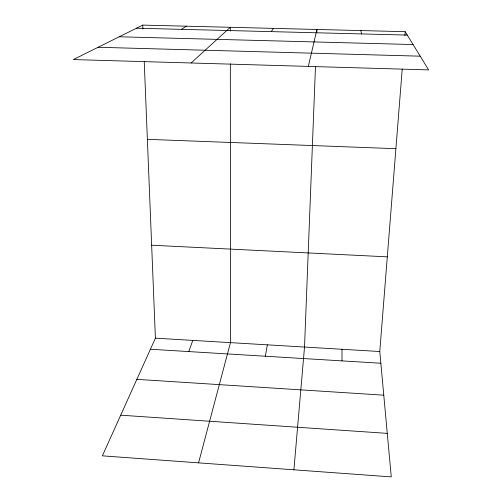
<?xml version="1.0" encoding="UTF-8"?>
<svg xmlns="http://www.w3.org/2000/svg" width="502" height="502" viewBox="0 0 502 502"><rect width="100%" height="100%" fill="white"/><g stroke="black" fill="none" stroke-linecap="round" stroke-linejoin="round"><path stroke-width="0.75" d="M315.476 66.634L304.519 347.045L293.908 469.803M316.812 32.567L316.931 29.467L308.335 66.402M144.243 61.853L155.407 338.172L102.37 455.847L391.265 476.9L379.776 351.526L402.221 69.157M404.888 35.586L405.196 31.682L142.756 25.1L73.374 59.562L428.626 69.903L405.196 31.682M265.345 356.232L267.346 344.836M198.566 462.857L230.468 342.64L230.336 63.867M188.777 351.582L192.781 340.4M271.262 31.632L273.421 28.376M191.093 62.988L230.318 27.296L230.318 31.187M181.429 29.348L186.33 26.192M136.513 28.2L407.285 35.09M119.25 36.778L413.083 44.546M98.122 47.27L420.212 56.18M147.375 139.336L395.896 148.692M151.648 245.227L387.306 256.842M155.407 338.172L379.776 351.526M150.412 349.248L380.855 363.247M136.851 379.343L383.779 395.181M120.7 415.179L387.28 433.37M360.856 30.572L361.503 33.929M142.756 25.1L142.913 29.009M341.994 349.273L342.025 360.888"/></g></svg>
